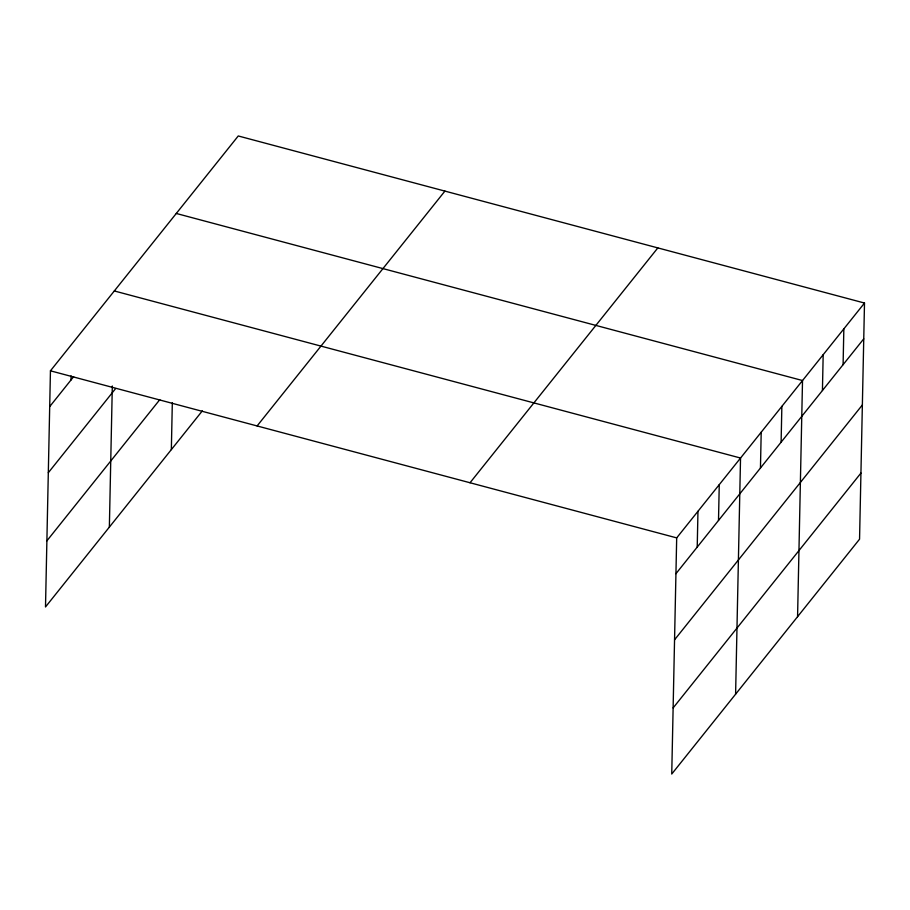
<?xml version="1.0" encoding="UTF-8"?>
<svg xmlns="http://www.w3.org/2000/svg" width="910" height="910" viewBox="0 0 910 910"><rect width="100%" height="100%" fill="white"/><g stroke="black" fill="none" stroke-linecap="round" stroke-linejoin="round"><path stroke-width="1.36" d="M864.5 303.041L676.687 537.89L671.739 774.035L859.552 539.186L864.5 303.041L238.261 135.965L50.448 370.814L45.5 606.959L202.327 410.865M70.98 380.005L71.071 375.875M109.359 527.106L112.317 385.999M171.342 449.608L172.32 402.777M697.219 547.081L697.97 511.272M718.502 520.463L719.253 484.655M735.598 694.193L740.535 458.037L114.307 290.961M760.453 468.013L761.204 432.204M781.11 442.18L781.861 406.372M797.569 616.684L802.518 380.539L176.278 213.463M822.435 390.515L823.175 354.707M843.092 364.683L843.843 328.874M49.697 406.622L73.642 376.683M48.31 472.734L115.615 388.581M46.888 540.847L159.807 399.649M257.109 425.948L444.922 191.1M470.026 482.755L657.839 247.907M675.937 573.698L863.749 338.85M674.549 639.81L862.361 404.961M673.127 707.923L860.94 473.075M50.448 370.814L676.687 537.89"/></g></svg>
